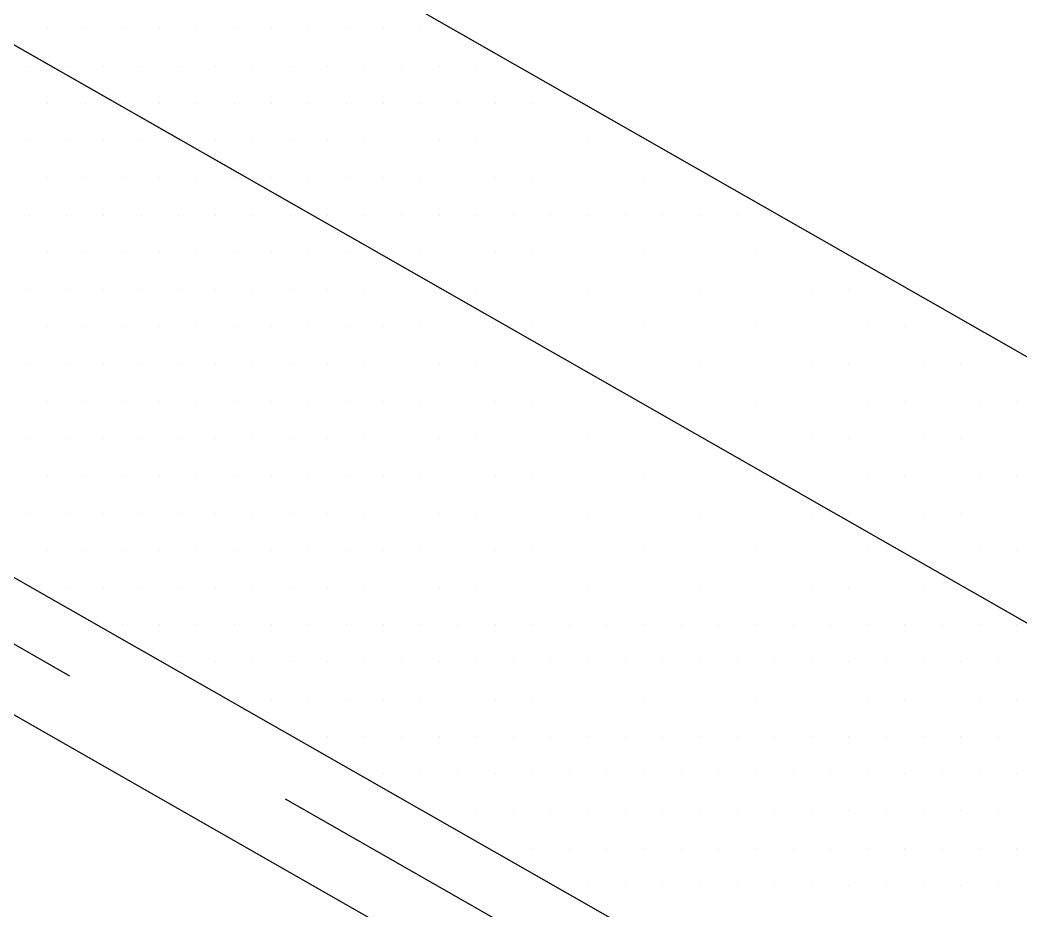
# Model space of a CAD drawing. Header units: inches. Extents: x -20.7 to 76.3, y -55.2 to 19.1.
# Drawn here: x -7.97 to -7.466, y 10.389 to 10.838 of the extents above; entities that cross this region are included whole.
import ezdxf

# ---------------------------------------------------------------- set-up
doc = ezdxf.new("R2010")
doc.units = ezdxf.units.IN
doc.header["$MEASUREMENT"] = 0
doc.linetypes.add('AI-Linetype-42', pattern=[0.375113, 0.250075, -0.125038])
for name, color, linetype, lineweight in [('.ATI-HATCH', 7, 'Continuous', 0), ('G-ANNO-TTLB', 7, 'Continuous', 0), ('TYVEK', 7, 'Continuous', 0)]:
    doc.layers.add(name, color=color, linetype=linetype, lineweight=lineweight)

# ---------------------------------------------------------------- blocks, each defined once
blk = doc.blocks.new('Block_671')
at = {"layer": '.ATI-HATCH'}
for points, knots in [([(-8.10849, 11.03694), (-8.10849, 11.03694), (-8.22517, 10.96944), (-8.22517, 10.96944), (-8.22517, 10.96944), (-7.21904, 10.39492), (-7.21904, 10.39492), (-7.21904, 10.39492), (-7.20905, 10.52334), (-7.20905, 10.52334), (-7.20905, 10.52334), (-8.10849, 11.03694), (-8.10849, 11.03694)], [0, 0, 0, 0, 1, 1, 1, 2, 2, 2, 3, 3, 3, 4, 4, 4, 4]), ([(-8.22517, 10.96944), (-8.22517, 10.96944), (-8.34185, 10.90193), (-8.34185, 10.90193), (-8.34185, 10.90193), (-8.45853, 10.83443), (-8.45853, 10.83443), (-8.45853, 10.83443), (-6.59136, 9.76824), (-6.59136, 9.76824), (-6.59136, 9.76824), (-6.358, 9.90325), (-6.358, 9.90325), (-6.358, 9.90325), (-8.22517, 10.96944), (-8.22517, 10.96944)], [0, 0, 0, 0, 1, 1, 1, 2, 2, 2, 3, 3, 3, 4, 4, 4, 5, 5, 5, 5])]:
    blk.add_open_spline(points, degree=3, knots=knots, dxfattribs=at)
at = {"layer": '.ATI-HATCH', "color": 8, "lineweight": 0, "true_color": 0x808080}
for points in [[(-7.95566, 10.83339), (-7.95566, 10.83339), (-7.95566, 10.83339), (-7.95566, 10.83339)], [(-7.93691, 10.83339), (-7.93691, 10.83339), (-7.93691, 10.83339), (-7.93691, 10.83339)], [(-7.91815, 10.83339), (-7.91815, 10.83339), (-7.91815, 10.83339), (-7.91815, 10.83339)], [(-7.8994, 10.83339), (-7.8994, 10.83339), (-7.8994, 10.83339), (-7.8994, 10.83339)], [(-7.88064, 10.83339), (-7.88064, 10.83339), (-7.88064, 10.83339), (-7.88064, 10.83339)], [(-7.86189, 10.83339), (-7.86189, 10.83339), (-7.86189, 10.83339), (-7.86189, 10.83339)], [(-7.84313, 10.83339), (-7.84313, 10.83339), (-7.84313, 10.83339), (-7.84313, 10.83339)], [(-7.82437, 10.83339), (-7.82437, 10.83339), (-7.82437, 10.83339), (-7.82437, 10.83339)], [(-7.80562, 10.83339), (-7.80562, 10.83339), (-7.80562, 10.83339), (-7.80562, 10.83339)], [(-7.78686, 10.83339), (-7.78686, 10.83339), (-7.78686, 10.83339), (-7.78686, 10.83339)], [(-7.76811, 10.83339), (-7.76811, 10.83339), (-7.76811, 10.83339), (-7.76811, 10.83339)], [(-7.96504, 10.81464), (-7.96504, 10.81464), (-7.96504, 10.81464), (-7.96504, 10.81464)], [(-7.94629, 10.81464), (-7.94629, 10.81464), (-7.94629, 10.81464), (-7.94629, 10.81464)], [(-7.92753, 10.81464), (-7.92753, 10.81464), (-7.92753, 10.81464), (-7.92753, 10.81464)], [(-7.90877, 10.81464), (-7.90877, 10.81464), (-7.90877, 10.81464), (-7.90877, 10.81464)], [(-7.89002, 10.81464), (-7.89002, 10.81464), (-7.89002, 10.81464), (-7.89002, 10.81464)], [(-7.87126, 10.81464), (-7.87126, 10.81464), (-7.87126, 10.81464), (-7.87126, 10.81464)], [(-7.85251, 10.81464), (-7.85251, 10.81464), (-7.85251, 10.81464), (-7.85251, 10.81464)], [(-7.83375, 10.81464), (-7.83375, 10.81464), (-7.83375, 10.81464), (-7.83375, 10.81464)], [(-7.815, 10.81464), (-7.815, 10.81464), (-7.815, 10.81464), (-7.815, 10.81464)], [(-7.79624, 10.81464), (-7.79624, 10.81464), (-7.79624, 10.81464), (-7.79624, 10.81464)], [(-7.77748, 10.81464), (-7.77748, 10.81464), (-7.77748, 10.81464), (-7.77748, 10.81464)], [(-7.75873, 10.81464), (-7.75873, 10.81464), (-7.75873, 10.81464), (-7.75873, 10.81464)], [(-7.73997, 10.81464), (-7.73997, 10.81464), (-7.73997, 10.81464), (-7.73997, 10.81464)], [(-7.72122, 10.81464), (-7.72122, 10.81464), (-7.72122, 10.81464), (-7.72122, 10.81464)], [(-7.95566, 10.79588), (-7.95566, 10.79588), (-7.95566, 10.79588), (-7.95566, 10.79588)], [(-7.93691, 10.79588), (-7.93691, 10.79588), (-7.93691, 10.79588), (-7.93691, 10.79588)], [(-7.91815, 10.79588), (-7.91815, 10.79588), (-7.91815, 10.79588), (-7.91815, 10.79588)], [(-7.8994, 10.79588), (-7.8994, 10.79588), (-7.8994, 10.79588), (-7.8994, 10.79588)], [(-7.88064, 10.79588), (-7.88064, 10.79588), (-7.88064, 10.79588), (-7.88064, 10.79588)], [(-7.86189, 10.79588), (-7.86189, 10.79588), (-7.86189, 10.79588), (-7.86189, 10.79588)], [(-7.84313, 10.79588), (-7.84313, 10.79588), (-7.84313, 10.79588), (-7.84313, 10.79588)], [(-7.82437, 10.79588), (-7.82437, 10.79588), (-7.82437, 10.79588), (-7.82437, 10.79588)], [(-7.80562, 10.79588), (-7.80562, 10.79588), (-7.80562, 10.79588), (-7.80562, 10.79588)], [(-7.78686, 10.79588), (-7.78686, 10.79588), (-7.78686, 10.79588), (-7.78686, 10.79588)], [(-7.76811, 10.79588), (-7.76811, 10.79588), (-7.76811, 10.79588), (-7.76811, 10.79588)], [(-7.74935, 10.79588), (-7.74935, 10.79588), (-7.74935, 10.79588), (-7.74935, 10.79588)], [(-7.7306, 10.79588), (-7.7306, 10.79588), (-7.7306, 10.79588), (-7.7306, 10.79588)], [(-7.71184, 10.79588), (-7.71184, 10.79588), (-7.71184, 10.79588), (-7.71184, 10.79588)], [(-7.69308, 10.79588), (-7.69308, 10.79588), (-7.69308, 10.79588), (-7.69308, 10.79588)], [(-7.96504, 10.77713), (-7.96504, 10.77713), (-7.96504, 10.77713), (-7.96504, 10.77713)], [(-7.94629, 10.77713), (-7.94629, 10.77713), (-7.94629, 10.77713), (-7.94629, 10.77713)], [(-7.92753, 10.77713), (-7.92753, 10.77713), (-7.92753, 10.77713), (-7.92753, 10.77713)], [(-7.90877, 10.77713), (-7.90877, 10.77713), (-7.90877, 10.77713), (-7.90877, 10.77713)], [(-7.89002, 10.77713), (-7.89002, 10.77713), (-7.89002, 10.77713), (-7.89002, 10.77713)], [(-7.87126, 10.77713), (-7.87126, 10.77713), (-7.87126, 10.77713), (-7.87126, 10.77713)], [(-7.85251, 10.77713), (-7.85251, 10.77713), (-7.85251, 10.77713), (-7.85251, 10.77713)], [(-7.83375, 10.77713), (-7.83375, 10.77713), (-7.83375, 10.77713), (-7.83375, 10.77713)], [(-7.815, 10.77713), (-7.815, 10.77713), (-7.815, 10.77713), (-7.815, 10.77713)], [(-7.79624, 10.77713), (-7.79624, 10.77713), (-7.79624, 10.77713), (-7.79624, 10.77713)], [(-7.77748, 10.77713), (-7.77748, 10.77713), (-7.77748, 10.77713), (-7.77748, 10.77713)], [(-7.75873, 10.77713), (-7.75873, 10.77713), (-7.75873, 10.77713), (-7.75873, 10.77713)], [(-7.73997, 10.77713), (-7.73997, 10.77713), (-7.73997, 10.77713), (-7.73997, 10.77713)], [(-7.72122, 10.77713), (-7.72122, 10.77713), (-7.72122, 10.77713), (-7.72122, 10.77713)], [(-7.70246, 10.77713), (-7.70246, 10.77713), (-7.70246, 10.77713), (-7.70246, 10.77713)], [(-7.68371, 10.77713), (-7.68371, 10.77713), (-7.68371, 10.77713), (-7.68371, 10.77713)], [(-7.66495, 10.77713), (-7.66495, 10.77713), (-7.66495, 10.77713), (-7.66495, 10.77713)], [(-7.95566, 10.75837), (-7.95566, 10.75837), (-7.95566, 10.75837), (-7.95566, 10.75837)], [(-7.93691, 10.75837), (-7.93691, 10.75837), (-7.93691, 10.75837), (-7.93691, 10.75837)], [(-7.91815, 10.75837), (-7.91815, 10.75837), (-7.91815, 10.75837), (-7.91815, 10.75837)], [(-7.8994, 10.75837), (-7.8994, 10.75837), (-7.8994, 10.75837), (-7.8994, 10.75837)], [(-7.88064, 10.75837), (-7.88064, 10.75837), (-7.88064, 10.75837), (-7.88064, 10.75837)], [(-7.86189, 10.75837), (-7.86189, 10.75837), (-7.86189, 10.75837), (-7.86189, 10.75837)], [(-7.84313, 10.75837), (-7.84313, 10.75837), (-7.84313, 10.75837), (-7.84313, 10.75837)], [(-7.82437, 10.75837), (-7.82437, 10.75837), (-7.82437, 10.75837), (-7.82437, 10.75837)], [(-7.80562, 10.75837), (-7.80562, 10.75837), (-7.80562, 10.75837), (-7.80562, 10.75837)], [(-7.78686, 10.75837), (-7.78686, 10.75837), (-7.78686, 10.75837), (-7.78686, 10.75837)], [(-7.76811, 10.75837), (-7.76811, 10.75837), (-7.76811, 10.75837), (-7.76811, 10.75837)], [(-7.74935, 10.75837), (-7.74935, 10.75837), (-7.74935, 10.75837), (-7.74935, 10.75837)], [(-7.7306, 10.75837), (-7.7306, 10.75837), (-7.7306, 10.75837), (-7.7306, 10.75837)], [(-7.71184, 10.75837), (-7.71184, 10.75837), (-7.71184, 10.75837), (-7.71184, 10.75837)], [(-7.69308, 10.75837), (-7.69308, 10.75837), (-7.69308, 10.75837), (-7.69308, 10.75837)], [(-7.67433, 10.75837), (-7.67433, 10.75837), (-7.67433, 10.75837), (-7.67433, 10.75837)], [(-7.65557, 10.75837), (-7.65557, 10.75837), (-7.65557, 10.75837), (-7.65557, 10.75837)], [(-7.63682, 10.75837), (-7.63682, 10.75837), (-7.63682, 10.75837), (-7.63682, 10.75837)], [(-7.96504, 10.73962), (-7.96504, 10.73962), (-7.96504, 10.73962), (-7.96504, 10.73962)], [(-7.94629, 10.73962), (-7.94629, 10.73962), (-7.94629, 10.73962), (-7.94629, 10.73962)], [(-7.92753, 10.73962), (-7.92753, 10.73962), (-7.92753, 10.73962), (-7.92753, 10.73962)], [(-7.90877, 10.73962), (-7.90877, 10.73962), (-7.90877, 10.73962), (-7.90877, 10.73962)], [(-7.89002, 10.73962), (-7.89002, 10.73962), (-7.89002, 10.73962), (-7.89002, 10.73962)], [(-7.87126, 10.73962), (-7.87126, 10.73962), (-7.87126, 10.73962), (-7.87126, 10.73962)], [(-7.85251, 10.73962), (-7.85251, 10.73962), (-7.85251, 10.73962), (-7.85251, 10.73962)], [(-7.83375, 10.73962), (-7.83375, 10.73962), (-7.83375, 10.73962), (-7.83375, 10.73962)], [(-7.815, 10.73962), (-7.815, 10.73962), (-7.815, 10.73962), (-7.815, 10.73962)], [(-7.79624, 10.73962), (-7.79624, 10.73962), (-7.79624, 10.73962), (-7.79624, 10.73962)], [(-7.77748, 10.73962), (-7.77748, 10.73962), (-7.77748, 10.73962), (-7.77748, 10.73962)], [(-7.75873, 10.73962), (-7.75873, 10.73962), (-7.75873, 10.73962), (-7.75873, 10.73962)], [(-7.73997, 10.73962), (-7.73997, 10.73962), (-7.73997, 10.73962), (-7.73997, 10.73962)], [(-7.72122, 10.73962), (-7.72122, 10.73962), (-7.72122, 10.73962), (-7.72122, 10.73962)], [(-7.70246, 10.73962), (-7.70246, 10.73962), (-7.70246, 10.73962), (-7.70246, 10.73962)], [(-7.68371, 10.73962), (-7.68371, 10.73962), (-7.68371, 10.73962), (-7.68371, 10.73962)], [(-7.66495, 10.73962), (-7.66495, 10.73962), (-7.66495, 10.73962), (-7.66495, 10.73962)], [(-7.6462, 10.73962), (-7.6462, 10.73962), (-7.6462, 10.73962), (-7.6462, 10.73962)], [(-7.62744, 10.73962), (-7.62744, 10.73962), (-7.62744, 10.73962), (-7.62744, 10.73962)], [(-7.60868, 10.73962), (-7.60868, 10.73962), (-7.60868, 10.73962), (-7.60868, 10.73962)], [(-7.58993, 10.73962), (-7.58993, 10.73962), (-7.58993, 10.73962), (-7.58993, 10.73962)], [(-7.95566, 10.72086), (-7.95566, 10.72086), (-7.95566, 10.72086), (-7.95566, 10.72086)], [(-7.93691, 10.72086), (-7.93691, 10.72086), (-7.93691, 10.72086), (-7.93691, 10.72086)], [(-7.91815, 10.72086), (-7.91815, 10.72086), (-7.91815, 10.72086), (-7.91815, 10.72086)], [(-7.8994, 10.72086), (-7.8994, 10.72086), (-7.8994, 10.72086), (-7.8994, 10.72086)], [(-7.88064, 10.72086), (-7.88064, 10.72086), (-7.88064, 10.72086), (-7.88064, 10.72086)], [(-7.86189, 10.72086), (-7.86189, 10.72086), (-7.86189, 10.72086), (-7.86189, 10.72086)], [(-7.84313, 10.72086), (-7.84313, 10.72086), (-7.84313, 10.72086), (-7.84313, 10.72086)], [(-7.82437, 10.72086), (-7.82437, 10.72086), (-7.82437, 10.72086), (-7.82437, 10.72086)], [(-7.80562, 10.72086), (-7.80562, 10.72086), (-7.80562, 10.72086), (-7.80562, 10.72086)], [(-7.78686, 10.72086), (-7.78686, 10.72086), (-7.78686, 10.72086), (-7.78686, 10.72086)], [(-7.76811, 10.72086), (-7.76811, 10.72086), (-7.76811, 10.72086), (-7.76811, 10.72086)], [(-7.74935, 10.72086), (-7.74935, 10.72086), (-7.74935, 10.72086), (-7.74935, 10.72086)], [(-7.7306, 10.72086), (-7.7306, 10.72086), (-7.7306, 10.72086), (-7.7306, 10.72086)], [(-7.71184, 10.72086), (-7.71184, 10.72086), (-7.71184, 10.72086), (-7.71184, 10.72086)], [(-7.69308, 10.72086), (-7.69308, 10.72086), (-7.69308, 10.72086), (-7.69308, 10.72086)], [(-7.67433, 10.72086), (-7.67433, 10.72086), (-7.67433, 10.72086), (-7.67433, 10.72086)], [(-7.65557, 10.72086), (-7.65557, 10.72086), (-7.65557, 10.72086), (-7.65557, 10.72086)], [(-7.63682, 10.72086), (-7.63682, 10.72086), (-7.63682, 10.72086), (-7.63682, 10.72086)], [(-7.61806, 10.72086), (-7.61806, 10.72086), (-7.61806, 10.72086), (-7.61806, 10.72086)], [(-7.59931, 10.72086), (-7.59931, 10.72086), (-7.59931, 10.72086), (-7.59931, 10.72086)], [(-7.58055, 10.72086), (-7.58055, 10.72086), (-7.58055, 10.72086), (-7.58055, 10.72086)], [(-7.56179, 10.72086), (-7.56179, 10.72086), (-7.56179, 10.72086), (-7.56179, 10.72086)], [(-7.96504, 10.70211), (-7.96504, 10.70211), (-7.96504, 10.70211), (-7.96504, 10.70211)], [(-7.94629, 10.70211), (-7.94629, 10.70211), (-7.94629, 10.70211), (-7.94629, 10.70211)], [(-7.92753, 10.70211), (-7.92753, 10.70211), (-7.92753, 10.70211), (-7.92753, 10.70211)], [(-7.90877, 10.70211), (-7.90877, 10.70211), (-7.90877, 10.70211), (-7.90877, 10.70211)], [(-7.89002, 10.70211), (-7.89002, 10.70211), (-7.89002, 10.70211), (-7.89002, 10.70211)], [(-7.87126, 10.70211), (-7.87126, 10.70211), (-7.87126, 10.70211), (-7.87126, 10.70211)], [(-7.85251, 10.70211), (-7.85251, 10.70211), (-7.85251, 10.70211), (-7.85251, 10.70211)], [(-7.83375, 10.70211), (-7.83375, 10.70211), (-7.83375, 10.70211), (-7.83375, 10.70211)], [(-7.815, 10.70211), (-7.815, 10.70211), (-7.815, 10.70211), (-7.815, 10.70211)], [(-7.79624, 10.70211), (-7.79624, 10.70211), (-7.79624, 10.70211), (-7.79624, 10.70211)], [(-7.77748, 10.70211), (-7.77748, 10.70211), (-7.77748, 10.70211), (-7.77748, 10.70211)], [(-7.75873, 10.70211), (-7.75873, 10.70211), (-7.75873, 10.70211), (-7.75873, 10.70211)], [(-7.73997, 10.70211), (-7.73997, 10.70211), (-7.73997, 10.70211), (-7.73997, 10.70211)], [(-7.72122, 10.70211), (-7.72122, 10.70211), (-7.72122, 10.70211), (-7.72122, 10.70211)], [(-7.70246, 10.70211), (-7.70246, 10.70211), (-7.70246, 10.70211), (-7.70246, 10.70211)], [(-7.68371, 10.70211), (-7.68371, 10.70211), (-7.68371, 10.70211), (-7.68371, 10.70211)], [(-7.66495, 10.70211), (-7.66495, 10.70211), (-7.66495, 10.70211), (-7.66495, 10.70211)], [(-7.6462, 10.70211), (-7.6462, 10.70211), (-7.6462, 10.70211), (-7.6462, 10.70211)], [(-7.62744, 10.70211), (-7.62744, 10.70211), (-7.62744, 10.70211), (-7.62744, 10.70211)], [(-7.60868, 10.70211), (-7.60868, 10.70211), (-7.60868, 10.70211), (-7.60868, 10.70211)], [(-7.58993, 10.70211), (-7.58993, 10.70211), (-7.58993, 10.70211), (-7.58993, 10.70211)], [(-7.57117, 10.70211), (-7.57117, 10.70211), (-7.57117, 10.70211), (-7.57117, 10.70211)], [(-7.55242, 10.70211), (-7.55242, 10.70211), (-7.55242, 10.70211), (-7.55242, 10.70211)], [(-7.53366, 10.70211), (-7.53366, 10.70211), (-7.53366, 10.70211), (-7.53366, 10.70211)], [(-7.95566, 10.68335), (-7.95566, 10.68335), (-7.95566, 10.68335), (-7.95566, 10.68335)], [(-7.93691, 10.68335), (-7.93691, 10.68335), (-7.93691, 10.68335), (-7.93691, 10.68335)], [(-7.91815, 10.68335), (-7.91815, 10.68335), (-7.91815, 10.68335), (-7.91815, 10.68335)], [(-7.8994, 10.68335), (-7.8994, 10.68335), (-7.8994, 10.68335), (-7.8994, 10.68335)], [(-7.88064, 10.68335), (-7.88064, 10.68335), (-7.88064, 10.68335), (-7.88064, 10.68335)], [(-7.86189, 10.68335), (-7.86189, 10.68335), (-7.86189, 10.68335), (-7.86189, 10.68335)], [(-7.84313, 10.68335), (-7.84313, 10.68335), (-7.84313, 10.68335), (-7.84313, 10.68335)], [(-7.82437, 10.68335), (-7.82437, 10.68335), (-7.82437, 10.68335), (-7.82437, 10.68335)], [(-7.80562, 10.68335), (-7.80562, 10.68335), (-7.80562, 10.68335), (-7.80562, 10.68335)], [(-7.78686, 10.68335), (-7.78686, 10.68335), (-7.78686, 10.68335), (-7.78686, 10.68335)], [(-7.76811, 10.68335), (-7.76811, 10.68335), (-7.76811, 10.68335), (-7.76811, 10.68335)], [(-7.74935, 10.68335), (-7.74935, 10.68335), (-7.74935, 10.68335), (-7.74935, 10.68335)], [(-7.7306, 10.68335), (-7.7306, 10.68335), (-7.7306, 10.68335), (-7.7306, 10.68335)], [(-7.71184, 10.68335), (-7.71184, 10.68335), (-7.71184, 10.68335), (-7.71184, 10.68335)], [(-7.69308, 10.68335), (-7.69308, 10.68335), (-7.69308, 10.68335), (-7.69308, 10.68335)], [(-7.67433, 10.68335), (-7.67433, 10.68335), (-7.67433, 10.68335), (-7.67433, 10.68335)], [(-7.65557, 10.68335), (-7.65557, 10.68335), (-7.65557, 10.68335), (-7.65557, 10.68335)], [(-7.63682, 10.68335), (-7.63682, 10.68335), (-7.63682, 10.68335), (-7.63682, 10.68335)], [(-7.61806, 10.68335), (-7.61806, 10.68335), (-7.61806, 10.68335), (-7.61806, 10.68335)], [(-7.59931, 10.68335), (-7.59931, 10.68335), (-7.59931, 10.68335), (-7.59931, 10.68335)], [(-7.58055, 10.68335), (-7.58055, 10.68335), (-7.58055, 10.68335), (-7.58055, 10.68335)], [(-7.56179, 10.68335), (-7.56179, 10.68335), (-7.56179, 10.68335), (-7.56179, 10.68335)], [(-7.54304, 10.68335), (-7.54304, 10.68335), (-7.54304, 10.68335), (-7.54304, 10.68335)], [(-7.52428, 10.68335), (-7.52428, 10.68335), (-7.52428, 10.68335), (-7.52428, 10.68335)], [(-7.50553, 10.68335), (-7.50553, 10.68335), (-7.50553, 10.68335), (-7.50553, 10.68335)], [(-7.96504, 10.66459), (-7.96504, 10.66459), (-7.96504, 10.66459), (-7.96504, 10.66459)], [(-7.94629, 10.66459), (-7.94629, 10.66459), (-7.94629, 10.66459), (-7.94629, 10.66459)], [(-7.92753, 10.66459), (-7.92753, 10.66459), (-7.92753, 10.66459), (-7.92753, 10.66459)], [(-7.90877, 10.66459), (-7.90877, 10.66459), (-7.90877, 10.66459), (-7.90877, 10.66459)], [(-7.89002, 10.66459), (-7.89002, 10.66459), (-7.89002, 10.66459), (-7.89002, 10.66459)], [(-7.87126, 10.66459), (-7.87126, 10.66459), (-7.87126, 10.66459), (-7.87126, 10.66459)], [(-7.85251, 10.66459), (-7.85251, 10.66459), (-7.85251, 10.66459), (-7.85251, 10.66459)], [(-7.83375, 10.66459), (-7.83375, 10.66459), (-7.83375, 10.66459), (-7.83375, 10.66459)], [(-7.815, 10.66459), (-7.815, 10.66459), (-7.815, 10.66459), (-7.815, 10.66459)], [(-7.79624, 10.66459), (-7.79624, 10.66459), (-7.79624, 10.66459), (-7.79624, 10.66459)], [(-7.77748, 10.66459), (-7.77748, 10.66459), (-7.77748, 10.66459), (-7.77748, 10.66459)], [(-7.75873, 10.66459), (-7.75873, 10.66459), (-7.75873, 10.66459), (-7.75873, 10.66459)], [(-7.73997, 10.66459), (-7.73997, 10.66459), (-7.73997, 10.66459), (-7.73997, 10.66459)], [(-7.72122, 10.66459), (-7.72122, 10.66459), (-7.72122, 10.66459), (-7.72122, 10.66459)], [(-7.70246, 10.66459), (-7.70246, 10.66459), (-7.70246, 10.66459), (-7.70246, 10.66459)], [(-7.68371, 10.66459), (-7.68371, 10.66459), (-7.68371, 10.66459), (-7.68371, 10.66459)], [(-7.66495, 10.66459), (-7.66495, 10.66459), (-7.66495, 10.66459), (-7.66495, 10.66459)], [(-7.6462, 10.66459), (-7.6462, 10.66459), (-7.6462, 10.66459), (-7.6462, 10.66459)], [(-7.62744, 10.66459), (-7.62744, 10.66459), (-7.62744, 10.66459), (-7.62744, 10.66459)], [(-7.60868, 10.66459), (-7.60868, 10.66459), (-7.60868, 10.66459), (-7.60868, 10.66459)], [(-7.58993, 10.66459), (-7.58993, 10.66459), (-7.58993, 10.66459), (-7.58993, 10.66459)], [(-7.57117, 10.66459), (-7.57117, 10.66459), (-7.57117, 10.66459), (-7.57117, 10.66459)], [(-7.55242, 10.66459), (-7.55242, 10.66459), (-7.55242, 10.66459), (-7.55242, 10.66459)], [(-7.53366, 10.66459), (-7.53366, 10.66459), (-7.53366, 10.66459), (-7.53366, 10.66459)], [(-7.51491, 10.66459), (-7.51491, 10.66459), (-7.51491, 10.66459), (-7.51491, 10.66459)], [(-7.49615, 10.66459), (-7.49615, 10.66459), (-7.49615, 10.66459), (-7.49615, 10.66459)], [(-7.47739, 10.66459), (-7.47739, 10.66459), (-7.47739, 10.66459), (-7.47739, 10.66459)], [(-7.95566, 10.64584), (-7.95566, 10.64584), (-7.95566, 10.64584), (-7.95566, 10.64584)], [(-7.93691, 10.64584), (-7.93691, 10.64584), (-7.93691, 10.64584), (-7.93691, 10.64584)], [(-7.91815, 10.64584), (-7.91815, 10.64584), (-7.91815, 10.64584), (-7.91815, 10.64584)], [(-7.8994, 10.64584), (-7.8994, 10.64584), (-7.8994, 10.64584), (-7.8994, 10.64584)], [(-7.88064, 10.64584), (-7.88064, 10.64584), (-7.88064, 10.64584), (-7.88064, 10.64584)], [(-7.86189, 10.64584), (-7.86189, 10.64584), (-7.86189, 10.64584), (-7.86189, 10.64584)], [(-7.84313, 10.64584), (-7.84313, 10.64584), (-7.84313, 10.64584), (-7.84313, 10.64584)], [(-7.82437, 10.64584), (-7.82437, 10.64584), (-7.82437, 10.64584), (-7.82437, 10.64584)], [(-7.80562, 10.64584), (-7.80562, 10.64584), (-7.80562, 10.64584), (-7.80562, 10.64584)], [(-7.78686, 10.64584), (-7.78686, 10.64584), (-7.78686, 10.64584), (-7.78686, 10.64584)], [(-7.76811, 10.64584), (-7.76811, 10.64584), (-7.76811, 10.64584), (-7.76811, 10.64584)], [(-7.74935, 10.64584), (-7.74935, 10.64584), (-7.74935, 10.64584), (-7.74935, 10.64584)], [(-7.7306, 10.64584), (-7.7306, 10.64584), (-7.7306, 10.64584), (-7.7306, 10.64584)], [(-7.71184, 10.64584), (-7.71184, 10.64584), (-7.71184, 10.64584), (-7.71184, 10.64584)], [(-7.69308, 10.64584), (-7.69308, 10.64584), (-7.69308, 10.64584), (-7.69308, 10.64584)], [(-7.67433, 10.64584), (-7.67433, 10.64584), (-7.67433, 10.64584), (-7.67433, 10.64584)], [(-7.65557, 10.64584), (-7.65557, 10.64584), (-7.65557, 10.64584), (-7.65557, 10.64584)], [(-7.63682, 10.64584), (-7.63682, 10.64584), (-7.63682, 10.64584), (-7.63682, 10.64584)], [(-7.61806, 10.64584), (-7.61806, 10.64584), (-7.61806, 10.64584), (-7.61806, 10.64584)], [(-7.59931, 10.64584), (-7.59931, 10.64584), (-7.59931, 10.64584), (-7.59931, 10.64584)], [(-7.58055, 10.64584), (-7.58055, 10.64584), (-7.58055, 10.64584), (-7.58055, 10.64584)], [(-7.56179, 10.64584), (-7.56179, 10.64584), (-7.56179, 10.64584), (-7.56179, 10.64584)], [(-7.54304, 10.64584), (-7.54304, 10.64584), (-7.54304, 10.64584), (-7.54304, 10.64584)], [(-7.52428, 10.64584), (-7.52428, 10.64584), (-7.52428, 10.64584), (-7.52428, 10.64584)], [(-7.50553, 10.64584), (-7.50553, 10.64584), (-7.50553, 10.64584), (-7.50553, 10.64584)], [(-7.48677, 10.64584), (-7.48677, 10.64584), (-7.48677, 10.64584), (-7.48677, 10.64584)], [(-7.46802, 10.64584), (-7.46802, 10.64584), (-7.46802, 10.64584), (-7.46802, 10.64584)], [(-7.96504, 10.62708), (-7.96504, 10.62708), (-7.96504, 10.62708), (-7.96504, 10.62708)], [(-7.94629, 10.62708), (-7.94629, 10.62708), (-7.94629, 10.62708), (-7.94629, 10.62708)], [(-7.92753, 10.62708), (-7.92753, 10.62708), (-7.92753, 10.62708), (-7.92753, 10.62708)], [(-7.90877, 10.62708), (-7.90877, 10.62708), (-7.90877, 10.62708), (-7.90877, 10.62708)], [(-7.89002, 10.62708), (-7.89002, 10.62708), (-7.89002, 10.62708), (-7.89002, 10.62708)], [(-7.87126, 10.62708), (-7.87126, 10.62708), (-7.87126, 10.62708), (-7.87126, 10.62708)], [(-7.85251, 10.62708), (-7.85251, 10.62708), (-7.85251, 10.62708), (-7.85251, 10.62708)], [(-7.83375, 10.62708), (-7.83375, 10.62708), (-7.83375, 10.62708), (-7.83375, 10.62708)], [(-7.815, 10.62708), (-7.815, 10.62708), (-7.815, 10.62708), (-7.815, 10.62708)], [(-7.79624, 10.62708), (-7.79624, 10.62708), (-7.79624, 10.62708), (-7.79624, 10.62708)], [(-7.77748, 10.62708), (-7.77748, 10.62708), (-7.77748, 10.62708), (-7.77748, 10.62708)], [(-7.75873, 10.62708), (-7.75873, 10.62708), (-7.75873, 10.62708), (-7.75873, 10.62708)], [(-7.73997, 10.62708), (-7.73997, 10.62708), (-7.73997, 10.62708), (-7.73997, 10.62708)], [(-7.72122, 10.62708), (-7.72122, 10.62708), (-7.72122, 10.62708), (-7.72122, 10.62708)], [(-7.70246, 10.62708), (-7.70246, 10.62708), (-7.70246, 10.62708), (-7.70246, 10.62708)], [(-7.68371, 10.62708), (-7.68371, 10.62708), (-7.68371, 10.62708), (-7.68371, 10.62708)], [(-7.66495, 10.62708), (-7.66495, 10.62708), (-7.66495, 10.62708), (-7.66495, 10.62708)], [(-7.6462, 10.62708), (-7.6462, 10.62708), (-7.6462, 10.62708), (-7.6462, 10.62708)], [(-7.62744, 10.62708), (-7.62744, 10.62708), (-7.62744, 10.62708), (-7.62744, 10.62708)], [(-7.60868, 10.62708), (-7.60868, 10.62708), (-7.60868, 10.62708), (-7.60868, 10.62708)], [(-7.58993, 10.62708), (-7.58993, 10.62708), (-7.58993, 10.62708), (-7.58993, 10.62708)], [(-7.57117, 10.62708), (-7.57117, 10.62708), (-7.57117, 10.62708), (-7.57117, 10.62708)], [(-7.55242, 10.62708), (-7.55242, 10.62708), (-7.55242, 10.62708), (-7.55242, 10.62708)], [(-7.53366, 10.62708), (-7.53366, 10.62708), (-7.53366, 10.62708), (-7.53366, 10.62708)], [(-7.51491, 10.62708), (-7.51491, 10.62708), (-7.51491, 10.62708), (-7.51491, 10.62708)], [(-7.49615, 10.62708), (-7.49615, 10.62708), (-7.49615, 10.62708), (-7.49615, 10.62708)], [(-7.47739, 10.62708), (-7.47739, 10.62708), (-7.47739, 10.62708), (-7.47739, 10.62708)], [(-7.95566, 10.60833), (-7.95566, 10.60833), (-7.95566, 10.60833), (-7.95566, 10.60833)], [(-7.93691, 10.60833), (-7.93691, 10.60833), (-7.93691, 10.60833), (-7.93691, 10.60833)], [(-7.91815, 10.60833), (-7.91815, 10.60833), (-7.91815, 10.60833), (-7.91815, 10.60833)], [(-7.8994, 10.60833), (-7.8994, 10.60833), (-7.8994, 10.60833), (-7.8994, 10.60833)], [(-7.88064, 10.60833), (-7.88064, 10.60833), (-7.88064, 10.60833), (-7.88064, 10.60833)], [(-7.86189, 10.60833), (-7.86189, 10.60833), (-7.86189, 10.60833), (-7.86189, 10.60833)], [(-7.84313, 10.60833), (-7.84313, 10.60833), (-7.84313, 10.60833), (-7.84313, 10.60833)], [(-7.82437, 10.60833), (-7.82437, 10.60833), (-7.82437, 10.60833), (-7.82437, 10.60833)], [(-7.80562, 10.60833), (-7.80562, 10.60833), (-7.80562, 10.60833), (-7.80562, 10.60833)], [(-7.78686, 10.60833), (-7.78686, 10.60833), (-7.78686, 10.60833), (-7.78686, 10.60833)], [(-7.76811, 10.60833), (-7.76811, 10.60833), (-7.76811, 10.60833), (-7.76811, 10.60833)], [(-7.74935, 10.60833), (-7.74935, 10.60833), (-7.74935, 10.60833), (-7.74935, 10.60833)], [(-7.7306, 10.60833), (-7.7306, 10.60833), (-7.7306, 10.60833), (-7.7306, 10.60833)], [(-7.71184, 10.60833), (-7.71184, 10.60833), (-7.71184, 10.60833), (-7.71184, 10.60833)], [(-7.69308, 10.60833), (-7.69308, 10.60833), (-7.69308, 10.60833), (-7.69308, 10.60833)], [(-7.67433, 10.60833), (-7.67433, 10.60833), (-7.67433, 10.60833), (-7.67433, 10.60833)], [(-7.65557, 10.60833), (-7.65557, 10.60833), (-7.65557, 10.60833), (-7.65557, 10.60833)], [(-7.63682, 10.60833), (-7.63682, 10.60833), (-7.63682, 10.60833), (-7.63682, 10.60833)], [(-7.61806, 10.60833), (-7.61806, 10.60833), (-7.61806, 10.60833), (-7.61806, 10.60833)], [(-7.59931, 10.60833), (-7.59931, 10.60833), (-7.59931, 10.60833), (-7.59931, 10.60833)], [(-7.58055, 10.60833), (-7.58055, 10.60833), (-7.58055, 10.60833), (-7.58055, 10.60833)], [(-7.56179, 10.60833), (-7.56179, 10.60833), (-7.56179, 10.60833), (-7.56179, 10.60833)], [(-7.54304, 10.60833), (-7.54304, 10.60833), (-7.54304, 10.60833), (-7.54304, 10.60833)], [(-7.52428, 10.60833), (-7.52428, 10.60833), (-7.52428, 10.60833), (-7.52428, 10.60833)], [(-7.50553, 10.60833), (-7.50553, 10.60833), (-7.50553, 10.60833), (-7.50553, 10.60833)], [(-7.48677, 10.60833), (-7.48677, 10.60833), (-7.48677, 10.60833), (-7.48677, 10.60833)], [(-7.46802, 10.60833), (-7.46802, 10.60833), (-7.46802, 10.60833), (-7.46802, 10.60833)], [(-7.96504, 10.58957), (-7.96504, 10.58957), (-7.96504, 10.58957), (-7.96504, 10.58957)], [(-7.94629, 10.58957), (-7.94629, 10.58957), (-7.94629, 10.58957), (-7.94629, 10.58957)], [(-7.92753, 10.58957), (-7.92753, 10.58957), (-7.92753, 10.58957), (-7.92753, 10.58957)], [(-7.90877, 10.58957), (-7.90877, 10.58957), (-7.90877, 10.58957), (-7.90877, 10.58957)], [(-7.89002, 10.58957), (-7.89002, 10.58957), (-7.89002, 10.58957), (-7.89002, 10.58957)], [(-7.87126, 10.58957), (-7.87126, 10.58957), (-7.87126, 10.58957), (-7.87126, 10.58957)], [(-7.85251, 10.58957), (-7.85251, 10.58957), (-7.85251, 10.58957), (-7.85251, 10.58957)], [(-7.83375, 10.58957), (-7.83375, 10.58957), (-7.83375, 10.58957), (-7.83375, 10.58957)], [(-7.815, 10.58957), (-7.815, 10.58957), (-7.815, 10.58957), (-7.815, 10.58957)], [(-7.79624, 10.58957), (-7.79624, 10.58957), (-7.79624, 10.58957), (-7.79624, 10.58957)], [(-7.77748, 10.58957), (-7.77748, 10.58957), (-7.77748, 10.58957), (-7.77748, 10.58957)], [(-7.75873, 10.58957), (-7.75873, 10.58957), (-7.75873, 10.58957), (-7.75873, 10.58957)], [(-7.73997, 10.58957), (-7.73997, 10.58957), (-7.73997, 10.58957), (-7.73997, 10.58957)], [(-7.72122, 10.58957), (-7.72122, 10.58957), (-7.72122, 10.58957), (-7.72122, 10.58957)], [(-7.70246, 10.58957), (-7.70246, 10.58957), (-7.70246, 10.58957), (-7.70246, 10.58957)], [(-7.68371, 10.58957), (-7.68371, 10.58957), (-7.68371, 10.58957), (-7.68371, 10.58957)], [(-7.66495, 10.58957), (-7.66495, 10.58957), (-7.66495, 10.58957), (-7.66495, 10.58957)], [(-7.6462, 10.58957), (-7.6462, 10.58957), (-7.6462, 10.58957), (-7.6462, 10.58957)], [(-7.62744, 10.58957), (-7.62744, 10.58957), (-7.62744, 10.58957), (-7.62744, 10.58957)], [(-7.60868, 10.58957), (-7.60868, 10.58957), (-7.60868, 10.58957), (-7.60868, 10.58957)], [(-7.58993, 10.58957), (-7.58993, 10.58957), (-7.58993, 10.58957), (-7.58993, 10.58957)], [(-7.57117, 10.58957), (-7.57117, 10.58957), (-7.57117, 10.58957), (-7.57117, 10.58957)], [(-7.55242, 10.58957), (-7.55242, 10.58957), (-7.55242, 10.58957), (-7.55242, 10.58957)], [(-7.53366, 10.58957), (-7.53366, 10.58957), (-7.53366, 10.58957), (-7.53366, 10.58957)], [(-7.51491, 10.58957), (-7.51491, 10.58957), (-7.51491, 10.58957), (-7.51491, 10.58957)], [(-7.49615, 10.58957), (-7.49615, 10.58957), (-7.49615, 10.58957), (-7.49615, 10.58957)], [(-7.47739, 10.58957), (-7.47739, 10.58957), (-7.47739, 10.58957), (-7.47739, 10.58957)], [(-7.95566, 10.57082), (-7.95566, 10.57082), (-7.95566, 10.57082), (-7.95566, 10.57082)], [(-7.93691, 10.57082), (-7.93691, 10.57082), (-7.93691, 10.57082), (-7.93691, 10.57082)], [(-7.91815, 10.57082), (-7.91815, 10.57082), (-7.91815, 10.57082), (-7.91815, 10.57082)], [(-7.8994, 10.57082), (-7.8994, 10.57082), (-7.8994, 10.57082), (-7.8994, 10.57082)], [(-7.88064, 10.57082), (-7.88064, 10.57082), (-7.88064, 10.57082), (-7.88064, 10.57082)], [(-7.86189, 10.57082), (-7.86189, 10.57082), (-7.86189, 10.57082), (-7.86189, 10.57082)], [(-7.84313, 10.57082), (-7.84313, 10.57082), (-7.84313, 10.57082), (-7.84313, 10.57082)], [(-7.82437, 10.57082), (-7.82437, 10.57082), (-7.82437, 10.57082), (-7.82437, 10.57082)], [(-7.80562, 10.57082), (-7.80562, 10.57082), (-7.80562, 10.57082), (-7.80562, 10.57082)], [(-7.78686, 10.57082), (-7.78686, 10.57082), (-7.78686, 10.57082), (-7.78686, 10.57082)], [(-7.76811, 10.57082), (-7.76811, 10.57082), (-7.76811, 10.57082), (-7.76811, 10.57082)], [(-7.74935, 10.57082), (-7.74935, 10.57082), (-7.74935, 10.57082), (-7.74935, 10.57082)], [(-7.7306, 10.57082), (-7.7306, 10.57082), (-7.7306, 10.57082), (-7.7306, 10.57082)], [(-7.71184, 10.57082), (-7.71184, 10.57082), (-7.71184, 10.57082), (-7.71184, 10.57082)], [(-7.69308, 10.57082), (-7.69308, 10.57082), (-7.69308, 10.57082), (-7.69308, 10.57082)], [(-7.67433, 10.57082), (-7.67433, 10.57082), (-7.67433, 10.57082), (-7.67433, 10.57082)], [(-7.65557, 10.57082), (-7.65557, 10.57082), (-7.65557, 10.57082), (-7.65557, 10.57082)], [(-7.63682, 10.57082), (-7.63682, 10.57082), (-7.63682, 10.57082), (-7.63682, 10.57082)], [(-7.61806, 10.57082), (-7.61806, 10.57082), (-7.61806, 10.57082), (-7.61806, 10.57082)], [(-7.59931, 10.57082), (-7.59931, 10.57082), (-7.59931, 10.57082), (-7.59931, 10.57082)], [(-7.58055, 10.57082), (-7.58055, 10.57082), (-7.58055, 10.57082), (-7.58055, 10.57082)], [(-7.56179, 10.57082), (-7.56179, 10.57082), (-7.56179, 10.57082), (-7.56179, 10.57082)], [(-7.54304, 10.57082), (-7.54304, 10.57082), (-7.54304, 10.57082), (-7.54304, 10.57082)], [(-7.52428, 10.57082), (-7.52428, 10.57082), (-7.52428, 10.57082), (-7.52428, 10.57082)], [(-7.50553, 10.57082), (-7.50553, 10.57082), (-7.50553, 10.57082), (-7.50553, 10.57082)], [(-7.48677, 10.57082), (-7.48677, 10.57082), (-7.48677, 10.57082), (-7.48677, 10.57082)], [(-7.46802, 10.57082), (-7.46802, 10.57082), (-7.46802, 10.57082), (-7.46802, 10.57082)], [(-7.94629, 10.55206), (-7.94629, 10.55206), (-7.94629, 10.55206), (-7.94629, 10.55206)], [(-7.92753, 10.55206), (-7.92753, 10.55206), (-7.92753, 10.55206), (-7.92753, 10.55206)], [(-7.90877, 10.55206), (-7.90877, 10.55206), (-7.90877, 10.55206), (-7.90877, 10.55206)], [(-7.89002, 10.55206), (-7.89002, 10.55206), (-7.89002, 10.55206), (-7.89002, 10.55206)], [(-7.87126, 10.55206), (-7.87126, 10.55206), (-7.87126, 10.55206), (-7.87126, 10.55206)], [(-7.85251, 10.55206), (-7.85251, 10.55206), (-7.85251, 10.55206), (-7.85251, 10.55206)], [(-7.83375, 10.55206), (-7.83375, 10.55206), (-7.83375, 10.55206), (-7.83375, 10.55206)], [(-7.815, 10.55206), (-7.815, 10.55206), (-7.815, 10.55206), (-7.815, 10.55206)], [(-7.79624, 10.55206), (-7.79624, 10.55206), (-7.79624, 10.55206), (-7.79624, 10.55206)], [(-7.77748, 10.55206), (-7.77748, 10.55206), (-7.77748, 10.55206), (-7.77748, 10.55206)], [(-7.75873, 10.55206), (-7.75873, 10.55206), (-7.75873, 10.55206), (-7.75873, 10.55206)], [(-7.73997, 10.55206), (-7.73997, 10.55206), (-7.73997, 10.55206), (-7.73997, 10.55206)], [(-7.72122, 10.55206), (-7.72122, 10.55206), (-7.72122, 10.55206), (-7.72122, 10.55206)], [(-7.70246, 10.55206), (-7.70246, 10.55206), (-7.70246, 10.55206), (-7.70246, 10.55206)], [(-7.68371, 10.55206), (-7.68371, 10.55206), (-7.68371, 10.55206), (-7.68371, 10.55206)], [(-7.66495, 10.55206), (-7.66495, 10.55206), (-7.66495, 10.55206), (-7.66495, 10.55206)], [(-7.6462, 10.55206), (-7.6462, 10.55206), (-7.6462, 10.55206), (-7.6462, 10.55206)], [(-7.62744, 10.55206), (-7.62744, 10.55206), (-7.62744, 10.55206), (-7.62744, 10.55206)], [(-7.60868, 10.55206), (-7.60868, 10.55206), (-7.60868, 10.55206), (-7.60868, 10.55206)], [(-7.58993, 10.55206), (-7.58993, 10.55206), (-7.58993, 10.55206), (-7.58993, 10.55206)], [(-7.57117, 10.55206), (-7.57117, 10.55206), (-7.57117, 10.55206), (-7.57117, 10.55206)], [(-7.55242, 10.55206), (-7.55242, 10.55206), (-7.55242, 10.55206), (-7.55242, 10.55206)], [(-7.53366, 10.55206), (-7.53366, 10.55206), (-7.53366, 10.55206), (-7.53366, 10.55206)], [(-7.51491, 10.55206), (-7.51491, 10.55206), (-7.51491, 10.55206), (-7.51491, 10.55206)], [(-7.49615, 10.55206), (-7.49615, 10.55206), (-7.49615, 10.55206), (-7.49615, 10.55206)], [(-7.47739, 10.55206), (-7.47739, 10.55206), (-7.47739, 10.55206), (-7.47739, 10.55206)], [(-7.91815, 10.5333), (-7.91815, 10.5333), (-7.91815, 10.5333), (-7.91815, 10.5333)], [(-7.8994, 10.5333), (-7.8994, 10.5333), (-7.8994, 10.5333), (-7.8994, 10.5333)], [(-7.88064, 10.5333), (-7.88064, 10.5333), (-7.88064, 10.5333), (-7.88064, 10.5333)], [(-7.86189, 10.5333), (-7.86189, 10.5333), (-7.86189, 10.5333), (-7.86189, 10.5333)], [(-7.84313, 10.5333), (-7.84313, 10.5333), (-7.84313, 10.5333), (-7.84313, 10.5333)], [(-7.82437, 10.5333), (-7.82437, 10.5333), (-7.82437, 10.5333), (-7.82437, 10.5333)], [(-7.80562, 10.5333), (-7.80562, 10.5333), (-7.80562, 10.5333), (-7.80562, 10.5333)], [(-7.78686, 10.5333), (-7.78686, 10.5333), (-7.78686, 10.5333), (-7.78686, 10.5333)], [(-7.76811, 10.5333), (-7.76811, 10.5333), (-7.76811, 10.5333), (-7.76811, 10.5333)], [(-7.74935, 10.5333), (-7.74935, 10.5333), (-7.74935, 10.5333), (-7.74935, 10.5333)], [(-7.7306, 10.5333), (-7.7306, 10.5333), (-7.7306, 10.5333), (-7.7306, 10.5333)], [(-7.71184, 10.5333), (-7.71184, 10.5333), (-7.71184, 10.5333), (-7.71184, 10.5333)], [(-7.69308, 10.5333), (-7.69308, 10.5333), (-7.69308, 10.5333), (-7.69308, 10.5333)], [(-7.67433, 10.5333), (-7.67433, 10.5333), (-7.67433, 10.5333), (-7.67433, 10.5333)], [(-7.65557, 10.5333), (-7.65557, 10.5333), (-7.65557, 10.5333), (-7.65557, 10.5333)], [(-7.63682, 10.5333), (-7.63682, 10.5333), (-7.63682, 10.5333), (-7.63682, 10.5333)], [(-7.61806, 10.5333), (-7.61806, 10.5333), (-7.61806, 10.5333), (-7.61806, 10.5333)], [(-7.59931, 10.5333), (-7.59931, 10.5333), (-7.59931, 10.5333), (-7.59931, 10.5333)], [(-7.58055, 10.5333), (-7.58055, 10.5333), (-7.58055, 10.5333), (-7.58055, 10.5333)], [(-7.56179, 10.5333), (-7.56179, 10.5333), (-7.56179, 10.5333), (-7.56179, 10.5333)], [(-7.54304, 10.5333), (-7.54304, 10.5333), (-7.54304, 10.5333), (-7.54304, 10.5333)], [(-7.52428, 10.5333), (-7.52428, 10.5333), (-7.52428, 10.5333), (-7.52428, 10.5333)], [(-7.50553, 10.5333), (-7.50553, 10.5333), (-7.50553, 10.5333), (-7.50553, 10.5333)], [(-7.48677, 10.5333), (-7.48677, 10.5333), (-7.48677, 10.5333), (-7.48677, 10.5333)], [(-7.46802, 10.5333), (-7.46802, 10.5333), (-7.46802, 10.5333), (-7.46802, 10.5333)], [(-7.89002, 10.51455), (-7.89002, 10.51455), (-7.89002, 10.51455), (-7.89002, 10.51455)], [(-7.87126, 10.51455), (-7.87126, 10.51455), (-7.87126, 10.51455), (-7.87126, 10.51455)], [(-7.85251, 10.51455), (-7.85251, 10.51455), (-7.85251, 10.51455), (-7.85251, 10.51455)], [(-7.83375, 10.51455), (-7.83375, 10.51455), (-7.83375, 10.51455), (-7.83375, 10.51455)], [(-7.815, 10.51455), (-7.815, 10.51455), (-7.815, 10.51455), (-7.815, 10.51455)], [(-7.79624, 10.51455), (-7.79624, 10.51455), (-7.79624, 10.51455), (-7.79624, 10.51455)], [(-7.77748, 10.51455), (-7.77748, 10.51455), (-7.77748, 10.51455), (-7.77748, 10.51455)], [(-7.75873, 10.51455), (-7.75873, 10.51455), (-7.75873, 10.51455), (-7.75873, 10.51455)], [(-7.73997, 10.51455), (-7.73997, 10.51455), (-7.73997, 10.51455), (-7.73997, 10.51455)], [(-7.72122, 10.51455), (-7.72122, 10.51455), (-7.72122, 10.51455), (-7.72122, 10.51455)], [(-7.70246, 10.51455), (-7.70246, 10.51455), (-7.70246, 10.51455), (-7.70246, 10.51455)], [(-7.68371, 10.51455), (-7.68371, 10.51455), (-7.68371, 10.51455), (-7.68371, 10.51455)], [(-7.66495, 10.51455), (-7.66495, 10.51455), (-7.66495, 10.51455), (-7.66495, 10.51455)], [(-7.6462, 10.51455), (-7.6462, 10.51455), (-7.6462, 10.51455), (-7.6462, 10.51455)], [(-7.62744, 10.51455), (-7.62744, 10.51455), (-7.62744, 10.51455), (-7.62744, 10.51455)], [(-7.60868, 10.51455), (-7.60868, 10.51455), (-7.60868, 10.51455), (-7.60868, 10.51455)], [(-7.58993, 10.51455), (-7.58993, 10.51455), (-7.58993, 10.51455), (-7.58993, 10.51455)], [(-7.57117, 10.51455), (-7.57117, 10.51455), (-7.57117, 10.51455), (-7.57117, 10.51455)], [(-7.55242, 10.51455), (-7.55242, 10.51455), (-7.55242, 10.51455), (-7.55242, 10.51455)], [(-7.53366, 10.51455), (-7.53366, 10.51455), (-7.53366, 10.51455), (-7.53366, 10.51455)], [(-7.51491, 10.51455), (-7.51491, 10.51455), (-7.51491, 10.51455), (-7.51491, 10.51455)], [(-7.49615, 10.51455), (-7.49615, 10.51455), (-7.49615, 10.51455), (-7.49615, 10.51455)], [(-7.47739, 10.51455), (-7.47739, 10.51455), (-7.47739, 10.51455), (-7.47739, 10.51455)], [(-7.86189, 10.49579), (-7.86189, 10.49579), (-7.86189, 10.49579), (-7.86189, 10.49579)], [(-7.84313, 10.49579), (-7.84313, 10.49579), (-7.84313, 10.49579), (-7.84313, 10.49579)], [(-7.82437, 10.49579), (-7.82437, 10.49579), (-7.82437, 10.49579), (-7.82437, 10.49579)], [(-7.80562, 10.49579), (-7.80562, 10.49579), (-7.80562, 10.49579), (-7.80562, 10.49579)], [(-7.78686, 10.49579), (-7.78686, 10.49579), (-7.78686, 10.49579), (-7.78686, 10.49579)], [(-7.76811, 10.49579), (-7.76811, 10.49579), (-7.76811, 10.49579), (-7.76811, 10.49579)], [(-7.74935, 10.49579), (-7.74935, 10.49579), (-7.74935, 10.49579), (-7.74935, 10.49579)], [(-7.7306, 10.49579), (-7.7306, 10.49579), (-7.7306, 10.49579), (-7.7306, 10.49579)], [(-7.71184, 10.49579), (-7.71184, 10.49579), (-7.71184, 10.49579), (-7.71184, 10.49579)], [(-7.69308, 10.49579), (-7.69308, 10.49579), (-7.69308, 10.49579), (-7.69308, 10.49579)], [(-7.67433, 10.49579), (-7.67433, 10.49579), (-7.67433, 10.49579), (-7.67433, 10.49579)], [(-7.65557, 10.49579), (-7.65557, 10.49579), (-7.65557, 10.49579), (-7.65557, 10.49579)], [(-7.63682, 10.49579), (-7.63682, 10.49579), (-7.63682, 10.49579), (-7.63682, 10.49579)], [(-7.61806, 10.49579), (-7.61806, 10.49579), (-7.61806, 10.49579), (-7.61806, 10.49579)], [(-7.59931, 10.49579), (-7.59931, 10.49579), (-7.59931, 10.49579), (-7.59931, 10.49579)], [(-7.58055, 10.49579), (-7.58055, 10.49579), (-7.58055, 10.49579), (-7.58055, 10.49579)], [(-7.56179, 10.49579), (-7.56179, 10.49579), (-7.56179, 10.49579), (-7.56179, 10.49579)], [(-7.54304, 10.49579), (-7.54304, 10.49579), (-7.54304, 10.49579), (-7.54304, 10.49579)], [(-7.52428, 10.49579), (-7.52428, 10.49579), (-7.52428, 10.49579), (-7.52428, 10.49579)], [(-7.50553, 10.49579), (-7.50553, 10.49579), (-7.50553, 10.49579), (-7.50553, 10.49579)], [(-7.48677, 10.49579), (-7.48677, 10.49579), (-7.48677, 10.49579), (-7.48677, 10.49579)], [(-7.46802, 10.49579), (-7.46802, 10.49579), (-7.46802, 10.49579), (-7.46802, 10.49579)], [(-7.815, 10.47704), (-7.815, 10.47704), (-7.815, 10.47704), (-7.815, 10.47704)], [(-7.79624, 10.47704), (-7.79624, 10.47704), (-7.79624, 10.47704), (-7.79624, 10.47704)], [(-7.77748, 10.47704), (-7.77748, 10.47704), (-7.77748, 10.47704), (-7.77748, 10.47704)], [(-7.75873, 10.47704), (-7.75873, 10.47704), (-7.75873, 10.47704), (-7.75873, 10.47704)], [(-7.73997, 10.47704), (-7.73997, 10.47704), (-7.73997, 10.47704), (-7.73997, 10.47704)], [(-7.72122, 10.47704), (-7.72122, 10.47704), (-7.72122, 10.47704), (-7.72122, 10.47704)], [(-7.70246, 10.47704), (-7.70246, 10.47704), (-7.70246, 10.47704), (-7.70246, 10.47704)], [(-7.68371, 10.47704), (-7.68371, 10.47704), (-7.68371, 10.47704), (-7.68371, 10.47704)], [(-7.66495, 10.47704), (-7.66495, 10.47704), (-7.66495, 10.47704), (-7.66495, 10.47704)], [(-7.6462, 10.47704), (-7.6462, 10.47704), (-7.6462, 10.47704), (-7.6462, 10.47704)], [(-7.62744, 10.47704), (-7.62744, 10.47704), (-7.62744, 10.47704), (-7.62744, 10.47704)], [(-7.60868, 10.47704), (-7.60868, 10.47704), (-7.60868, 10.47704), (-7.60868, 10.47704)], [(-7.58993, 10.47704), (-7.58993, 10.47704), (-7.58993, 10.47704), (-7.58993, 10.47704)], [(-7.57117, 10.47704), (-7.57117, 10.47704), (-7.57117, 10.47704), (-7.57117, 10.47704)], [(-7.55242, 10.47704), (-7.55242, 10.47704), (-7.55242, 10.47704), (-7.55242, 10.47704)], [(-7.53366, 10.47704), (-7.53366, 10.47704), (-7.53366, 10.47704), (-7.53366, 10.47704)], [(-7.51491, 10.47704), (-7.51491, 10.47704), (-7.51491, 10.47704), (-7.51491, 10.47704)], [(-7.49615, 10.47704), (-7.49615, 10.47704), (-7.49615, 10.47704), (-7.49615, 10.47704)], [(-7.47739, 10.47704), (-7.47739, 10.47704), (-7.47739, 10.47704), (-7.47739, 10.47704)], [(-7.78686, 10.45828), (-7.78686, 10.45828), (-7.78686, 10.45828), (-7.78686, 10.45828)], [(-7.76811, 10.45828), (-7.76811, 10.45828), (-7.76811, 10.45828), (-7.76811, 10.45828)], [(-7.74935, 10.45828), (-7.74935, 10.45828), (-7.74935, 10.45828), (-7.74935, 10.45828)], [(-7.7306, 10.45828), (-7.7306, 10.45828), (-7.7306, 10.45828), (-7.7306, 10.45828)], [(-7.71184, 10.45828), (-7.71184, 10.45828), (-7.71184, 10.45828), (-7.71184, 10.45828)], [(-7.69308, 10.45828), (-7.69308, 10.45828), (-7.69308, 10.45828), (-7.69308, 10.45828)], [(-7.67433, 10.45828), (-7.67433, 10.45828), (-7.67433, 10.45828), (-7.67433, 10.45828)], [(-7.65557, 10.45828), (-7.65557, 10.45828), (-7.65557, 10.45828), (-7.65557, 10.45828)], [(-7.63682, 10.45828), (-7.63682, 10.45828), (-7.63682, 10.45828), (-7.63682, 10.45828)], [(-7.61806, 10.45828), (-7.61806, 10.45828), (-7.61806, 10.45828), (-7.61806, 10.45828)], [(-7.59931, 10.45828), (-7.59931, 10.45828), (-7.59931, 10.45828), (-7.59931, 10.45828)], [(-7.58055, 10.45828), (-7.58055, 10.45828), (-7.58055, 10.45828), (-7.58055, 10.45828)], [(-7.56179, 10.45828), (-7.56179, 10.45828), (-7.56179, 10.45828), (-7.56179, 10.45828)], [(-7.54304, 10.45828), (-7.54304, 10.45828), (-7.54304, 10.45828), (-7.54304, 10.45828)], [(-7.52428, 10.45828), (-7.52428, 10.45828), (-7.52428, 10.45828), (-7.52428, 10.45828)], [(-7.50553, 10.45828), (-7.50553, 10.45828), (-7.50553, 10.45828), (-7.50553, 10.45828)], [(-7.48677, 10.45828), (-7.48677, 10.45828), (-7.48677, 10.45828), (-7.48677, 10.45828)], [(-7.46802, 10.45828), (-7.46802, 10.45828), (-7.46802, 10.45828), (-7.46802, 10.45828)], [(-7.75873, 10.43953), (-7.75873, 10.43953), (-7.75873, 10.43953), (-7.75873, 10.43953)], [(-7.73997, 10.43953), (-7.73997, 10.43953), (-7.73997, 10.43953), (-7.73997, 10.43953)], [(-7.72122, 10.43953), (-7.72122, 10.43953), (-7.72122, 10.43953), (-7.72122, 10.43953)], [(-7.70246, 10.43953), (-7.70246, 10.43953), (-7.70246, 10.43953), (-7.70246, 10.43953)], [(-7.68371, 10.43953), (-7.68371, 10.43953), (-7.68371, 10.43953), (-7.68371, 10.43953)], [(-7.66495, 10.43953), (-7.66495, 10.43953), (-7.66495, 10.43953), (-7.66495, 10.43953)], [(-7.6462, 10.43953), (-7.6462, 10.43953), (-7.6462, 10.43953), (-7.6462, 10.43953)], [(-7.62744, 10.43953), (-7.62744, 10.43953), (-7.62744, 10.43953), (-7.62744, 10.43953)], [(-7.60868, 10.43953), (-7.60868, 10.43953), (-7.60868, 10.43953), (-7.60868, 10.43953)], [(-7.58993, 10.43953), (-7.58993, 10.43953), (-7.58993, 10.43953), (-7.58993, 10.43953)], [(-7.57117, 10.43953), (-7.57117, 10.43953), (-7.57117, 10.43953), (-7.57117, 10.43953)], [(-7.55242, 10.43953), (-7.55242, 10.43953), (-7.55242, 10.43953), (-7.55242, 10.43953)], [(-7.53366, 10.43953), (-7.53366, 10.43953), (-7.53366, 10.43953), (-7.53366, 10.43953)], [(-7.51491, 10.43953), (-7.51491, 10.43953), (-7.51491, 10.43953), (-7.51491, 10.43953)], [(-7.49615, 10.43953), (-7.49615, 10.43953), (-7.49615, 10.43953), (-7.49615, 10.43953)], [(-7.47739, 10.43953), (-7.47739, 10.43953), (-7.47739, 10.43953), (-7.47739, 10.43953)], [(-7.7306, 10.42077), (-7.7306, 10.42077), (-7.7306, 10.42077), (-7.7306, 10.42077)], [(-7.71184, 10.42077), (-7.71184, 10.42077), (-7.71184, 10.42077), (-7.71184, 10.42077)], [(-7.69308, 10.42077), (-7.69308, 10.42077), (-7.69308, 10.42077), (-7.69308, 10.42077)], [(-7.67433, 10.42077), (-7.67433, 10.42077), (-7.67433, 10.42077), (-7.67433, 10.42077)], [(-7.65557, 10.42077), (-7.65557, 10.42077), (-7.65557, 10.42077), (-7.65557, 10.42077)], [(-7.63682, 10.42077), (-7.63682, 10.42077), (-7.63682, 10.42077), (-7.63682, 10.42077)], [(-7.61806, 10.42077), (-7.61806, 10.42077), (-7.61806, 10.42077), (-7.61806, 10.42077)], [(-7.59931, 10.42077), (-7.59931, 10.42077), (-7.59931, 10.42077), (-7.59931, 10.42077)], [(-7.58055, 10.42077), (-7.58055, 10.42077), (-7.58055, 10.42077), (-7.58055, 10.42077)], [(-7.56179, 10.42077), (-7.56179, 10.42077), (-7.56179, 10.42077), (-7.56179, 10.42077)], [(-7.54304, 10.42077), (-7.54304, 10.42077), (-7.54304, 10.42077), (-7.54304, 10.42077)], [(-7.52428, 10.42077), (-7.52428, 10.42077), (-7.52428, 10.42077), (-7.52428, 10.42077)], [(-7.50553, 10.42077), (-7.50553, 10.42077), (-7.50553, 10.42077), (-7.50553, 10.42077)], [(-7.48677, 10.42077), (-7.48677, 10.42077), (-7.48677, 10.42077), (-7.48677, 10.42077)], [(-7.46802, 10.42077), (-7.46802, 10.42077), (-7.46802, 10.42077), (-7.46802, 10.42077)], [(-7.68371, 10.40201), (-7.68371, 10.40201), (-7.68371, 10.40201), (-7.68371, 10.40201)], [(-7.66495, 10.40201), (-7.66495, 10.40201), (-7.66495, 10.40201), (-7.66495, 10.40201)], [(-7.6462, 10.40201), (-7.6462, 10.40201), (-7.6462, 10.40201), (-7.6462, 10.40201)], [(-7.62744, 10.40201), (-7.62744, 10.40201), (-7.62744, 10.40201), (-7.62744, 10.40201)], [(-7.60868, 10.40201), (-7.60868, 10.40201), (-7.60868, 10.40201), (-7.60868, 10.40201)], [(-7.58993, 10.40201), (-7.58993, 10.40201), (-7.58993, 10.40201), (-7.58993, 10.40201)], [(-7.57117, 10.40201), (-7.57117, 10.40201), (-7.57117, 10.40201), (-7.57117, 10.40201)], [(-7.55242, 10.40201), (-7.55242, 10.40201), (-7.55242, 10.40201), (-7.55242, 10.40201)], [(-7.53366, 10.40201), (-7.53366, 10.40201), (-7.53366, 10.40201), (-7.53366, 10.40201)], [(-7.51491, 10.40201), (-7.51491, 10.40201), (-7.51491, 10.40201), (-7.51491, 10.40201)], [(-7.49615, 10.40201), (-7.49615, 10.40201), (-7.49615, 10.40201), (-7.49615, 10.40201)], [(-7.47739, 10.40201), (-7.47739, 10.40201), (-7.47739, 10.40201), (-7.47739, 10.40201)]]:
    blk.add_open_spline(points, degree=3, dxfattribs=at)

msp = doc.modelspace()

# ---------------------------------------------------------------- hatches: boundary and pattern name
at = {"layer": 'G-ANNO-TTLB', "true_color": 0xff00ff, "transparency": 33554687}
h = msp.add_hatch(color=6, dxfattribs=at)
edge = h.paths.add_edge_path()
edge.add_spline(control_points=[(20.03424, -15.13455), (20.03424, -15.13455), (-20.6658, -15.13455), (-20.6658, -15.13455), (-20.6658, -15.13455), (-20.6658, 19.00075), (-20.6658, 19.00075), (-20.6658, 19.00075), (20.03424, 19.00075), (20.03424, 19.00075), (20.03424, 19.00075), (20.03424, -15.13455), (20.03424, -15.13455)], knot_values=[0, 0, 0, 0, 1, 1, 1, 2, 2, 2, 3, 3, 3, 4, 4, 4, 4], degree=3, periodic=0)
edge = h.paths.add_edge_path()
edge.add_spline(control_points=[(-20.54076, 18.87571), (-20.54076, 18.87571), (-20.54076, -15.00951), (-20.54076, -15.00951), (-20.54076, -15.00951), (19.9092, -15.00951), (19.9092, -15.00951), (19.9092, -15.00951), (19.9092, 18.87571), (19.9092, 18.87571), (19.9092, 18.87571), (-20.54076, 18.87571), (-20.54076, 18.87571)], knot_values=[0, 0, 0, 0, 1, 1, 1, 2, 2, 2, 3, 3, 3, 4, 4, 4, 4], degree=3, periodic=0)
edge.add_line((-20.54076, 18.87571), (-20.54076, 18.87571))

# ---------------------------------------------------------------- linework, layer by layer
at = {"layer": 'G-ANNO-TTLB'}
for points in [[(20.03424, -15.13455), (20.03424, -15.13455), (-20.6658, -15.13455), (-20.6658, -15.13455), (-20.6658, -15.13455), (-20.6658, 19.00075), (-20.6658, 19.00075), (-20.6658, 19.00075), (20.03424, 19.00075), (20.03424, 19.00075), (20.03424, 19.00075), (20.03424, -15.13455), (20.03424, -15.13455)], [(-20.54076, 18.87571), (-20.54076, 18.87571), (-20.54076, -15.00951), (-20.54076, -15.00951), (-20.54076, -15.00951), (19.9092, -15.00951), (19.9092, -15.00951), (19.9092, -15.00951), (19.9092, 18.87571), (19.9092, 18.87571), (19.9092, 18.87571), (-20.54076, 18.87571), (-20.54076, 18.87571)]]:
    msp.add_open_spline(points, degree=3, knots=[0, 0, 0, 0, 1, 1, 1, 2, 2, 2, 3, 3, 3, 4, 4, 4, 4], dxfattribs=at)
at = {"layer": 'TYVEK', "color": 4, "lineweight": 25, "true_color": 0x00ffff}
for p, q in [((-6.24132, 9.97075), (-8.10849, 11.03694)), ((-6.358, 9.90325), (-8.22517, 10.96944)), ((-6.59136, 9.76824), (-8.45853, 10.83443)), ((-6.59136, 9.69902), (-8.45853, 10.76521))]:
    msp.add_line(p, q, dxfattribs=at)
at = {"layer": 'TYVEK', "color": 4, "linetype": 'AI-Linetype-42', "lineweight": 25, "true_color": 0x00ffff}
msp.add_line((-8.4877, 10.81755), (-6.62053, 9.75136), dxfattribs=at)

# ---------------------------------------------------------------- block references
at = {"layer": '.ATI-HATCH'}
msp.add_blockref('Block_671', (0, 0), dxfattribs=at)

doc.saveas('drawing.dxf')
